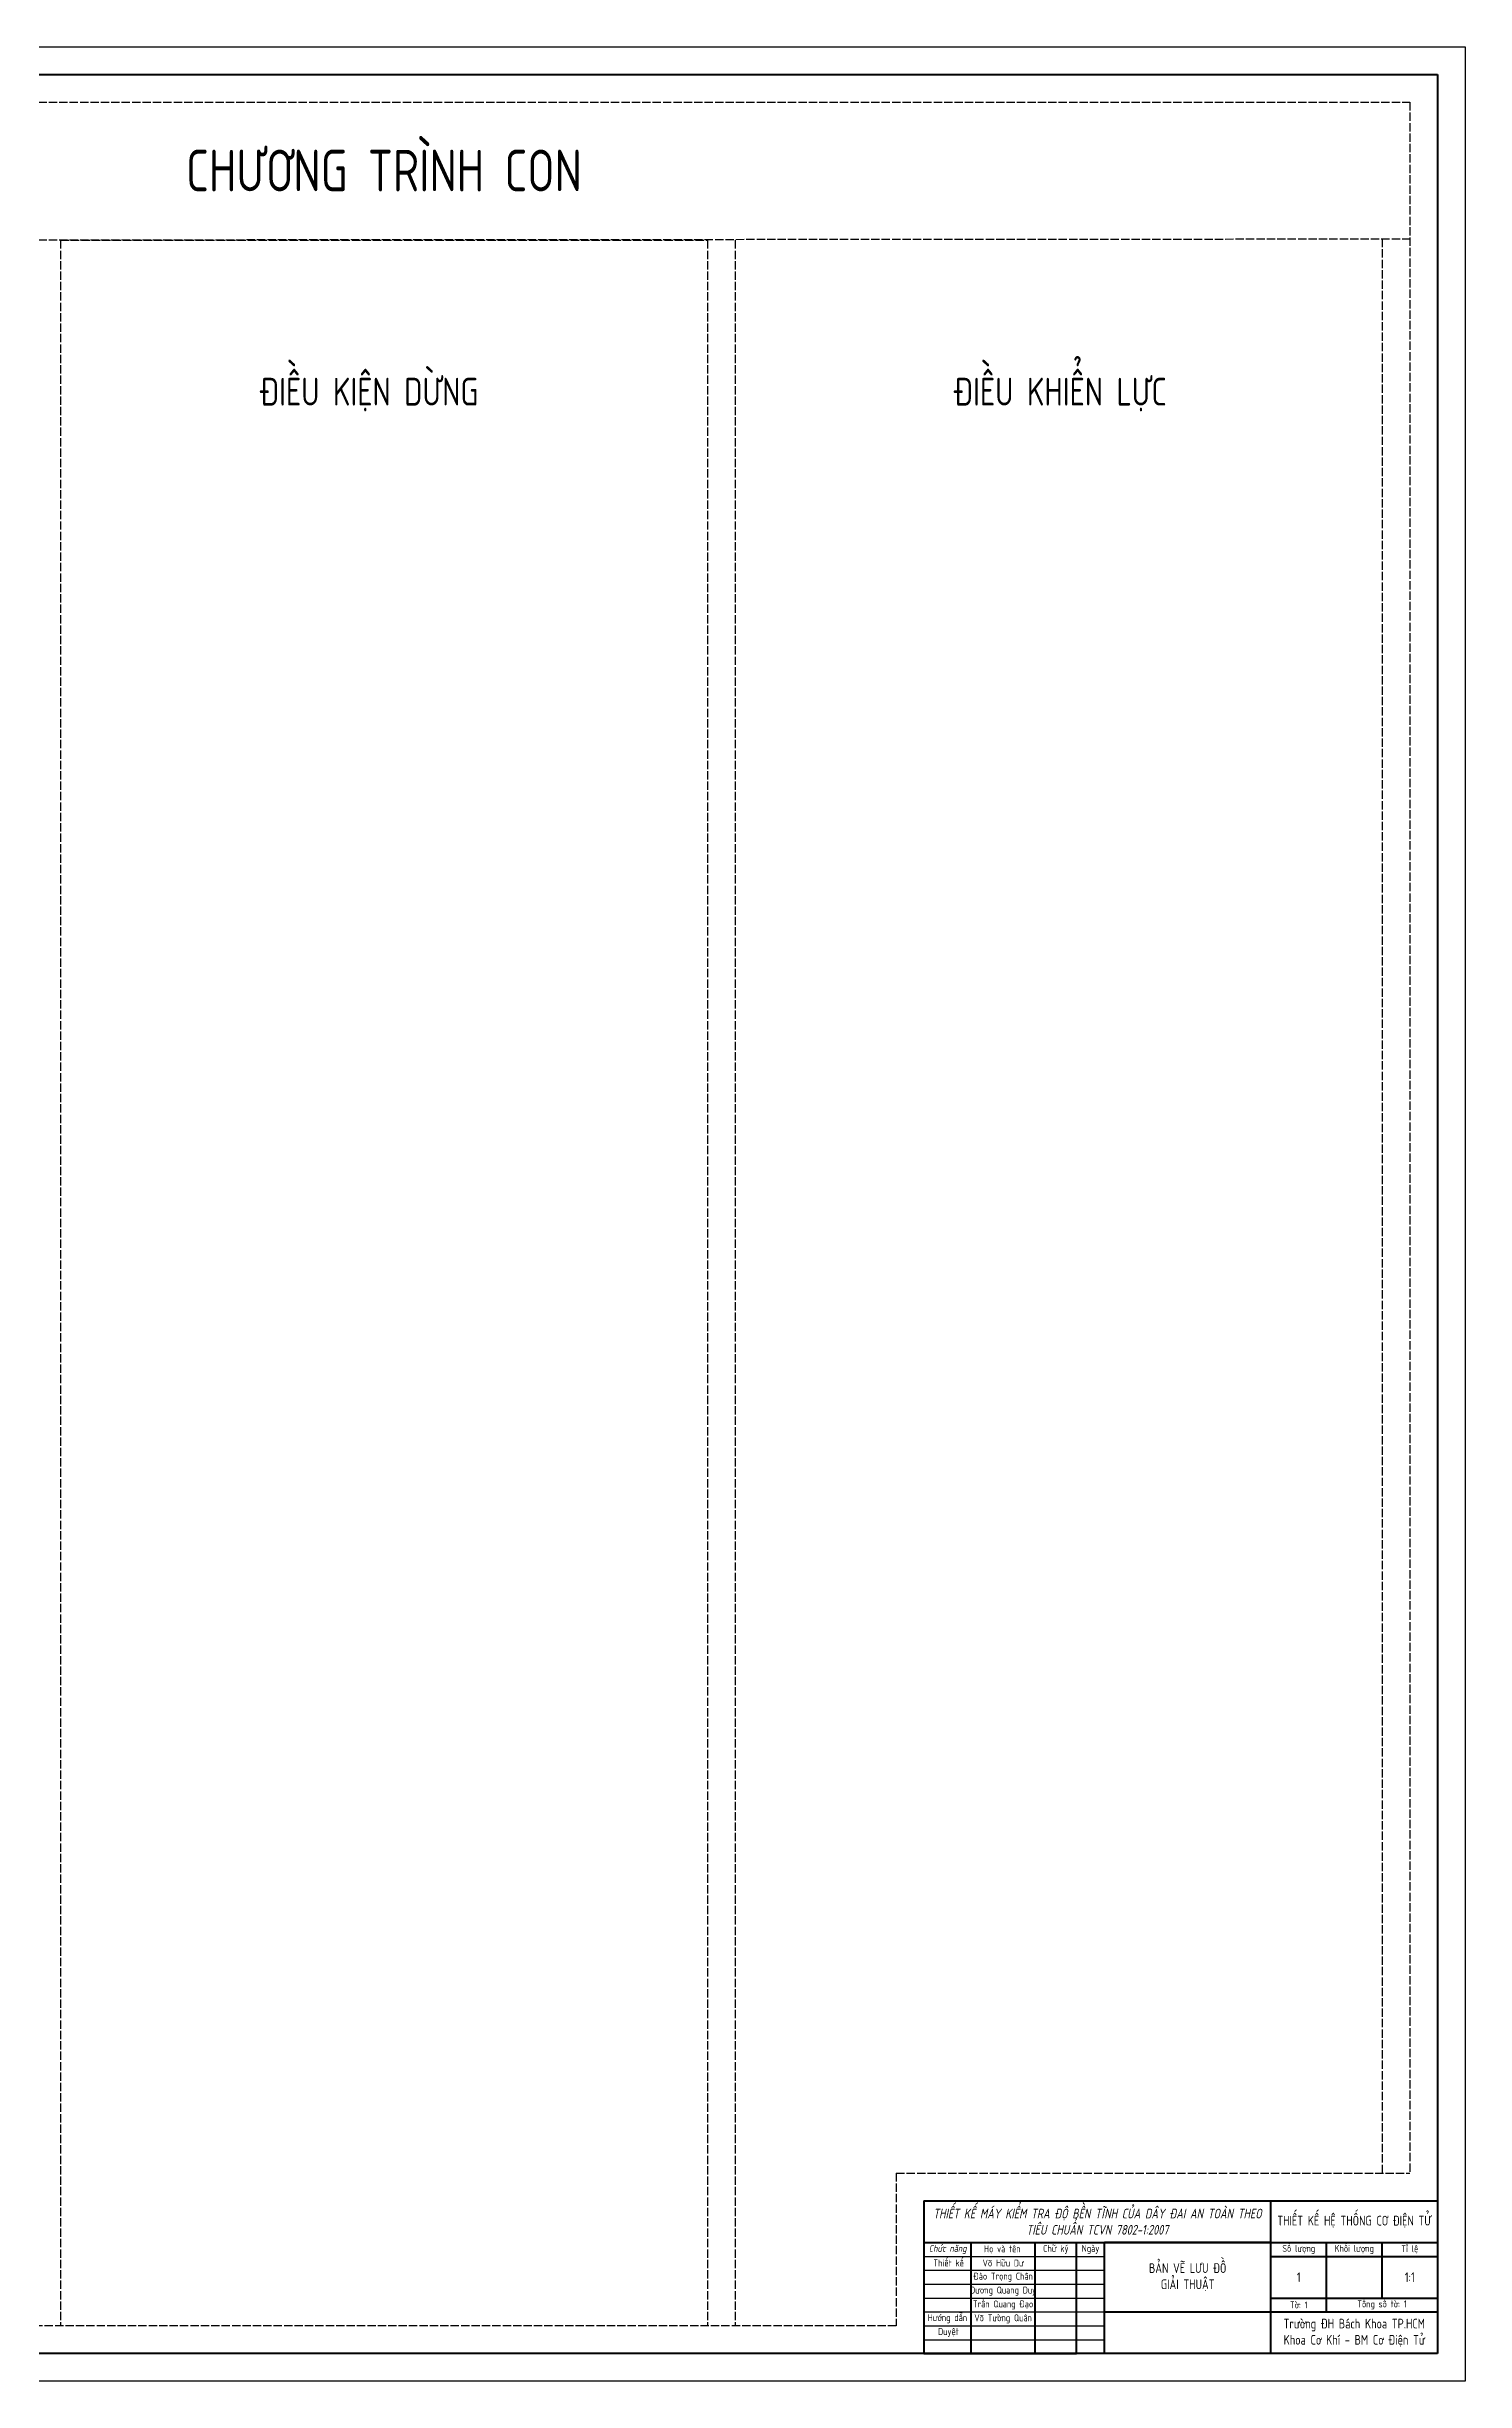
# Model space of a CAD drawing. Header units: millimetres. Extents: x 40 to 1229, y -5 to 836.
# Drawn here: x 718 to 1229, y -5 to 836 of the extents above; entities that cross this region are included whole.
import ezdxf

# ---------------------------------------------------------------- set-up
doc = ezdxf.new("R2010")
doc.units = ezdxf.units.MM
doc.header["$LTSCALE"] = 0.5
doc.linetypes.add('AM_ISO02W050', pattern=[7.5, 6, -1.5])
for name, color, linetype, lineweight in [('AM_0', 7, 'Continuous', 50), ('AM_3', 6, 'AM_ISO02W050', 25), ('AM_4', 3, 'Continuous', 25), ('net co ban', 7, 'Continuous', 50), ('net manh', 80, 'Continuous', 25)]:
    doc.layers.add(name, color=color, linetype=linetype, lineweight=lineweight)
doc.styles.add('MyTemplate', font='tcvn+7284-2003i.ttf', dxfattribs={"width": 0.8, "height": 3.5})
doc.styles.get("Standard").update_dxf_attribs({"font": 'tcvn+7284-2003i.ttf', "width": 0.8, "height": 3.5})
doc.styles.add('TCVN7284', font='tcvn+7284-2003r.ttf', dxfattribs={"width": 0.8, "height": 3})

msp = doc.modelspace()

# ---------------------------------------------------------------- linework, layer by layer
at = {"layer": 'AM_0'}
for p, q in [((60.44, 826.34), (1219.44, 826.34)), ((1219.44, 826.34), (1219.44, 5.34)), ((1099.44, 5.34), (1099.44, 45.34)), ((1219.44, 5.34), (60.44, 5.34))]:
    msp.add_line(p, q, dxfattribs=at)
at = {"layer": 'AM_3'}
for p, q in [((70.44, 816.34), (1209.44, 816.34)), ((1209.44, 816.34), (1209.44, 70.34)), ((70.44, 766.34), (1209.44, 767.11)), ((723.44, 766.61), (723.44, 15.34)), ((723.44, 766.61), (956.44, 766.61)), ((956.44, 766.61), (956.44, 15.34)), ((966.44, 766.61), (966.44, 15.34)), ((1199.44, 767.11), (1199.44, 70.34)), ((1024.44, 70.34), (1209.44, 70.34)), ((1024.44, 70.34), (1024.44, 15.34)), ((1024.44, 15.34), (70.44, 15.34))]:
    msp.add_line(p, q, dxfattribs=at)
at = {"layer": 'AM_4'}
for p, q in [((40.44, 836.34), (1229.44, 836.34)), ((1229.44, 836.34), (1229.44, -4.66)), ((1229.44, -4.66), (40.44, -4.66))]:
    msp.add_line(p, q, dxfattribs=at)
at = {"layer": 'net co ban'}
for p, q in [((1034.44, 60.34), (1219.44, 60.34)), ((1034.44, 60.34), (1034.44, 5.34)), ((1159.44, 5.34), (1159.44, 60.34)), ((1034.44, 45.34), (1159.44, 45.34)), ((1034.44, 45.34), (1099.44, 45.34)), ((1051.44, 5.34), (1051.44, 45.34)), ((1074.44, 5.34), (1074.44, 45.34)), ((1089.44, 5.34), (1089.44, 45.34)), ((1159.44, 45.34), (1099.44, 45.34)), ((1159.44, 45.34), (1219.44, 45.34)), ((1179.44, 20.34), (1179.44, 45.34)), ((1199.44, 25.34), (1199.44, 45.34)), ((1159.44, 40.34), (1219.44, 40.34)), ((1159.44, 20.34), (1159.44, 25.34)), ((1159.44, 25.34), (1219.44, 25.34)), ((1099.44, 20.34), (1159.44, 20.34)), ((1159.44, 20.34), (1179.44, 20.34)), ((1179.44, 20.34), (1199.44, 20.34)), ((1199.44, 20.34), (1219.44, 20.34)), ((1034.44, 5.34), (1049.44, 5.34)), ((1049.44, 5.34), (1074.44, 5.34)), ((1074.44, 5.34), (1089.44, 5.34))]:
    msp.add_line(p, q, dxfattribs=at)
at = {"layer": 'net manh'}
for p, q in [((1034.44, 45.34), (1099.44, 45.34)), ((1034.44, 40.34), (1099.44, 40.34)), ((1034.44, 40.34), (1099.44, 40.34)), ((1034.44, 35.34), (1099.44, 35.34)), ((1034.44, 35.34), (1099.44, 35.34)), ((1034.44, 30.34), (1099.44, 30.34)), ((1034.44, 25.34), (1099.44, 25.34)), ((1034.44, 20.34), (1099.44, 20.34)), ((1034.44, 15.34), (1099.44, 15.34)), ((1034.44, 10.34), (1099.44, 10.34)), ((1034.44, 10.34), (1099.44, 10.34))]:
    msp.add_line(p, q, dxfattribs=at)

# ---------------------------------------------------------------- texts
at = {"layer": 'AM_3', "attachment_point": 5, "style": 'MyTemplate'}
for s, width, insert, char_height in [('{\\C0;CHƯƠNG TRÌNH CON}', 739, (839.94, 791.73), 15), ('{\\C0;ĐIỀU KIỆN DỪNG}', 174.855, (834.56, 711.01), 10), ('{\\C0;ĐIỀU KHIỂN LỰC}', 174.855, (1083.51, 711.01), 10), ('{\\C0;THIẾT KẾ HỆ THỐNG CƠ ĐIỆN TỬ}', 60, (1189.44, 52.84), 3.5)]:
    msp.add_mtext_dynamic_manual_height_columns(s, width=width, gutter_width=17.5, heights=[0], dxfattribs=dict(at, insert=insert, char_height=char_height))
at = {"layer": 'AM_4', "char_height": 2.5, "attachment_point": 5, "style": 'MyTemplate'}
for s, insert in [('{\\C0;Đào Trọng Chân}', (1062.94, 32.84)), ('{\\C0;Dương Quang Duy}', (1062.94, 27.84)), ('{\\C0;Trần Quang Đạo}', (1062.94, 22.84)), ('{\\C0;Võ Tường Quân}', (1062.94, 17.84))]:
    msp.add_mtext_dynamic_manual_height_columns(s, width=23, gutter_width=17.5, heights=[0], dxfattribs=dict(at, insert=insert))
at = {"layer": 'net co ban', "attachment_point": 5}
for s, width, gutter_width, insert, char_height, style in [('{\\fTCVN 7284|b0|i1|c0|p34;THIẾT KẾ MÁY KIỂM TRA ĐỘ BỀN TĨNH CỦA DÂY ĐAI AN TOÀN THEO TIÊU CHUẨN TCVN 7802-1:2007}', 125, 12.5, (1096.94, 52.84), 3.5, 'TCVN7284'), ('{\\fTCVN 7284|b0|i1|c0|p34;Chức năng}', 16.0604, 1, (1043, 42.84), 2.5, 'TCVN7284'), ('BẢN VẼ LƯU ĐỒ\\PGIẢI THUẬT', 60, 12.5, (1129.44, 32.84), 3.5, 'MyTemplate'), ('1', 20, 12.5, (1169.44, 32.84), 3.5, 'MyTemplate'), ('1:1', 20, 12.5, (1209.44, 32.84), 3.5, 'MyTemplate'), ('Trường ĐH Bách Khoa TP.HCM\\PKhoa Cơ Khí - BM Cơ Điện Tử', 60, 12.5, (1189.44, 12.84), 3.5, 'MyTemplate')]:
    msp.add_mtext_dynamic_manual_height_columns(s, width=width, gutter_width=gutter_width, heights=[0], dxfattribs=dict(at, insert=insert, char_height=char_height, style=style))
at = {"layer": 'net co ban', "char_height": 2.5, "attachment_point": 5}
for s, width, insert in [('Họ và tên', 25, (1062.65, 42.8)), ('Chữ ký', 15, (1081.94, 42.84)), ('Ngày', 10, (1094.44, 42.84)), ('Số lượng', 20, (1169.44, 42.84)), ('Khối lượng', 20, (1189.44, 42.84)), ('Tỉ lệ', 20, (1209.44, 42.84)), ('Thiết kế', 15, (1043.35, 37.97)), ('Võ Hữu Dư', 25, (1062.97, 37.95)), ('Tổng số tờ: 1', 40, (1199.44, 22.84)), ('Hướng dẫn', 16.316, (1042.87, 17.89)), ('Tờ: 1', 20, (1169.44, 22.84)), ('Duyệt', 15, (1043.26, 12.89))]:
    msp.add_mtext_dynamic_manual_height_columns(s, width=width, gutter_width=12.5, heights=[0], dxfattribs=dict(at, insert=insert))

doc.saveas('drawing.dxf')
